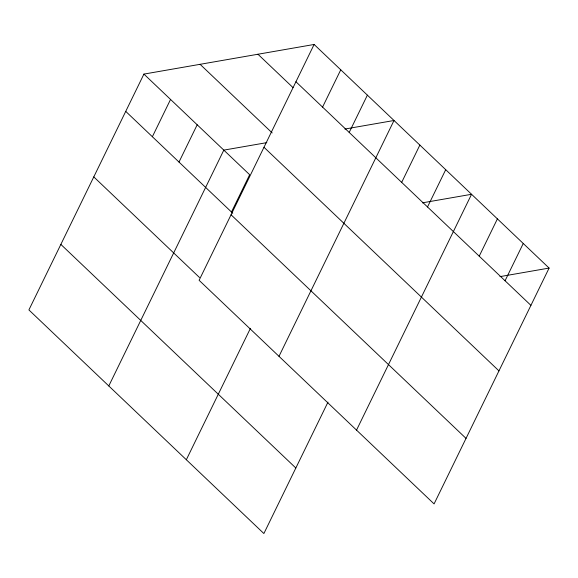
<?xml version="1.0" encoding="UTF-8"?>
<svg xmlns="http://www.w3.org/2000/svg" width="578" height="578" viewBox="0 0 578 578"><rect width="100%" height="100%" fill="white"/><g stroke="black" fill="none" stroke-linecap="round" stroke-linejoin="round"><path stroke-width="0.87" d="M314.121 44.463L199.099 280.294L434.078 503.908L549.1 268.076L314.121 44.463L143.922 74.092L28.9 309.924L263.879 533.537L327.972 402.122M152.368 136.726L170.553 99.438M178.999 162.064L197.185 124.776M108.794 385.952L223.816 150.121L266.819 142.636M231.475 212.01L249.66 174.722L143.922 74.092M322.567 107.096L340.753 69.808M186.333 459.741L250.433 328.326M349.199 132.434L367.384 95.146M278.993 356.323L394.015 120.491L344.871 129.046M401.674 182.381L419.859 145.092M427.525 206.975L445.71 169.686M356.532 430.111L471.554 194.287L422.41 202.842M479.22 256.17L497.405 218.881M505.064 280.771L523.249 243.483M499.956 276.631L549.1 268.076M295.936 81.751L530.915 305.365M257.954 54.238L293.032 87.618M200.089 64.317L272.187 132.926M263.98 147.267L498.959 370.881M125.737 111.381L232.768 213.239M231.056 214.778L466.034 438.391M93.781 176.897L199.518 277.527M60.856 244.407L295.835 468.014"/></g></svg>
